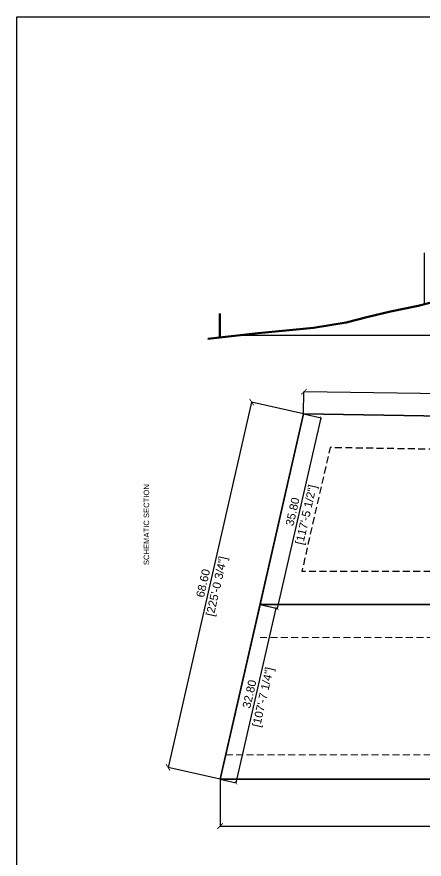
# Model space of a CAD drawing. Header units: metres. Extents: x 2480 to 2687, y 830 to 1066.
# Drawn here: x 2479.6 to 2554.1, y 912 to 1066.2 of the extents above; entities that cross this region are included whole.
import ezdxf

# ---------------------------------------------------------------- set-up
doc = ezdxf.new("R2010")
doc.units = ezdxf.units.M
doc.linetypes.add('DASHED', pattern=[19.05, 12.7, -6.35])
doc.layers.add('BUA', color=1, linetype='Continuous', lineweight=0)
doc.styles.add('ARIAL', font='arial.ttf')
doc.styles.get("Standard").update_dxf_attribs({"font": 'arial.ttf'})
doc.dimstyles.new('Centre Line', dxfattribs={"dimscale": 0.001, "dimtxt": 1500, "dimasz": 500, "dimexe": 0, "dimexo": 0, "dimgap": 500, "dimtad": 1, "dimlfac": -1, "dimzin": 0, "dimdsep": 46, "dimtxsty": 'ARIAL', "dimblk": 'ARCHTICK', "dimcen": 0.09, "dimadec": 0, "dimazin": 0, "dimtfac": 1, "dimtix": 1, "dimtofl": 0, "dimtmove": 0, "dimatfit": 3, "dimfxl": 1, "dimtolj": 1, "dimtzin": 0, "dimarcsym": 0})

# ---------------------------------------------------------------- blocks, each defined once
blk = doc.blocks.new('_ArchTick')
at = {"color": 0, "linetype": 'ByBlock', "const_width": 0.15}
blk.add_lwpolyline([(-0.5, -0.5), (0.5, 0.5)], dxfattribs=at)
blk = doc.blocks.new('*D16')
at = {"layer": 'BUA', "color": 0, "lineweight": -2, "transparency": 16777216}
for p, q in [((2532.04, 993.5), (2532.11, 997.56)), ((2648.06, 995.68), (2532.11, 997.56)), ((2648, 991.62), (2648.06, 995.68))]:
    blk.add_line(p, q, dxfattribs=at)
at = {"layer": 'Defpoints', "color": 0, "lineweight": -3, "transparency": 16777216}
for p in [(2532.11, 997.56), (2532.04, 993.5), (2648, 991.62)]:
    blk.add_point(p, dxfattribs=at)
at = {"layer": 'BUA', "color": 0, "lineweight": -2, "transparency": 16777216}
for p, rotation in [((2532.11, 997.56), 179.0700161685088), ((2648.06, 995.68), 359.0700161685089)]:
    blk.add_blockref('_ArchTick', p, dxfattribs=dict(at, rotation=rotation))
at = {"layer": 'BUA', "color": 0, "transparency": 16777216, "char_height": 1.5, "attachment_point": 5, "rotation": 359.07, "style": 'ARIAL'}
for s, insert in [('\\A1;115.97', (2590.1, 997.89)), ('\\A1;[380\'-5 3/4"]', (2590.06, 995.15))]:
    blk.add_mtext(s, dxfattribs=dict(at, insert=insert))
blk = doc.blocks.new('*D18')
at = {"layer": 'BUA', "color": 0, "lineweight": -2, "transparency": 16777216}
for p, q in [((2522.54, 995.67), (2507.28, 928.79)), ((2532.04, 993.5), (2522.54, 995.67)), ((2516.79, 926.62), (2507.28, 928.79))]:
    blk.add_line(p, q, dxfattribs=at)
at = {"layer": 'Defpoints', "color": 0, "lineweight": -3, "transparency": 16777216}
for p in [(2532.04, 993.5), (2507.28, 928.79), (2516.79, 926.62)]:
    blk.add_point(p, dxfattribs=at)
at = {"layer": 'BUA', "color": 0, "lineweight": -2, "transparency": 16777216}
for p, rotation in [((2522.54, 995.67), 77.15113267492664), ((2507.28, 928.79), 257.1511326749267)]:
    blk.add_blockref('_ArchTick', p, dxfattribs=dict(at, rotation=rotation))
at = {"layer": 'BUA', "color": 0, "transparency": 16777216, "char_height": 1.5, "attachment_point": 5, "rotation": 77.1511, "style": 'ARIAL'}
for s, insert in [('\\A1;[225\'-0 3/4"]', (2516.35, 961.9)), ('\\A1;68.60', (2513.68, 962.51))]:
    blk.add_mtext(s, dxfattribs=dict(at, insert=insert))
blk = doc.blocks.new('*D19')
at = {"layer": 'BUA', "color": 0, "lineweight": -2, "transparency": 16777216}
for p, q in [((2516.79, 926.62), (2516.79, 918.07)), ((2648, 926.62), (2648, 918.07)), ((2516.79, 918.07), (2648, 918.07))]:
    blk.add_line(p, q, dxfattribs=at)
at = {"layer": 'Defpoints', "color": 0, "lineweight": -3, "transparency": 16777216}
for p in [(2516.79, 926.62), (2648, 926.62), (2648, 918.07)]:
    blk.add_point(p, dxfattribs=at)
at = {"layer": 'BUA', "color": 0, "lineweight": -2, "transparency": 16777216, "rotation": 180}
blk.add_blockref('_ArchTick', (2516.79, 918.07), dxfattribs=at)
at = {"layer": 'BUA', "color": 0, "lineweight": -2, "transparency": 16777216}
blk.add_blockref('_ArchTick', (2648, 918.07), dxfattribs=at)
at = {"layer": 'BUA', "color": 0, "transparency": 16777216, "char_height": 1.5, "attachment_point": 5, "style": 'ARIAL'}
for s, insert in [('\\A1;131.21', (2582.39, 919.34)), ('\\A1;[430\'-5 3/4"]', (2582.39, 916.6))]:
    blk.add_mtext(s, dxfattribs=dict(at, insert=insert))
blk = doc.blocks.new('*D6')
at = {"layer": 'BUA', "color": 0, "lineweight": -2, "transparency": 16777216}
for p, q in [((2519.74, 925.95), (2527.04, 957.93)), ((2524.08, 958.6), (2527.04, 957.93)), ((2516.79, 926.62), (2519.74, 925.95))]:
    blk.add_line(p, q, dxfattribs=at)
at = {"layer": 'Defpoints', "color": 0, "lineweight": -3, "transparency": 16777216}
for p in [(2524.08, 958.6), (2527.04, 957.93), (2516.79, 926.62)]:
    blk.add_point(p, dxfattribs=at)
at = {"layer": 'BUA', "color": 0, "lineweight": -2, "transparency": 16777216, "xscale": 0.5, "yscale": 0.5, "zscale": 0.5}
for p, rotation in [((2527.04, 957.93), 77.15113267493253), ((2519.74, 925.95), 257.1511326749325)]:
    blk.add_blockref('_ArchTick', p, dxfattribs=dict(at, rotation=rotation))
at = {"layer": 'BUA', "color": 0, "transparency": 16777216, "char_height": 1.5, "attachment_point": 5, "rotation": 77.1511, "style": 'ARIAL'}
for s, insert in [('\\A1;[107\'-7 1/4"]', (2524.82, 941.61)), ('\\A1;32.80', (2522.15, 942.22))]:
    blk.add_mtext(s, dxfattribs=dict(at, insert=insert))
blk = doc.blocks.new('*D7')
at = {"layer": 'BUA', "color": 0, "lineweight": -2, "transparency": 16777216}
for p, q in [((2527.28, 957.87), (2535.24, 992.77)), ((2532.04, 993.5), (2535.24, 992.77)), ((2524.08, 958.6), (2527.28, 957.87))]:
    blk.add_line(p, q, dxfattribs=at)
at = {"layer": 'Defpoints', "color": 0, "lineweight": -3, "transparency": 16777216}
for p in [(2532.04, 993.5), (2535.24, 992.77), (2524.08, 958.6)]:
    blk.add_point(p, dxfattribs=at)
at = {"layer": 'BUA', "color": 0, "lineweight": -2, "transparency": 16777216, "xscale": 0.5, "yscale": 0.5, "zscale": 0.5}
for p, rotation in [((2535.24, 992.77), 77.15113267491562), ((2527.28, 957.87), 257.1511326749156)]:
    blk.add_blockref('_ArchTick', p, dxfattribs=dict(at, rotation=rotation))
at = {"layer": 'BUA', "color": 0, "transparency": 16777216, "char_height": 1.5, "attachment_point": 5, "rotation": 77.1511, "style": 'ARIAL'}
for s, insert in [('\\A1;[117\'-5 1/2"]', (2532.69, 975)), ('\\A1;35.80', (2530.03, 975.6))]:
    blk.add_mtext(s, dxfattribs=dict(at, insert=insert))
blk = doc.blocks.new('*D370')
at = {"layer": 'BUA', "color": 0, "lineweight": -2, "transparency": 16777216}
for p, q in [((2626.4, 1046.24), (2634.14, 1046.24)), ((2634.14, 1046.24), (2634.14, 1007.89)), ((2520.51, 1007.89), (2634.14, 1007.89))]:
    blk.add_line(p, q, dxfattribs=at)
at = {"layer": 'Defpoints', "color": 0, "lineweight": -3, "transparency": 16777216}
for p in [(2626.4, 1046.24), (2520.51, 1007.89), (2634.14, 1007.89)]:
    blk.add_point(p, dxfattribs=at)
at = {"layer": 'BUA', "color": 0, "lineweight": -2, "transparency": 16777216, "xscale": 0.5, "yscale": 0.5, "zscale": 0.5}
for p, rotation in [((2634.14, 1046.24), 90), ((2634.14, 1007.89), 270)]:
    blk.add_blockref('_ArchTick', p, dxfattribs=dict(at, rotation=rotation))
at = {"layer": 'BUA', "color": 0, "transparency": 16777216, "char_height": 1.5, "attachment_point": 5, "rotation": 90, "style": 'ARIAL'}
for s, insert in [('\\A1;[125\'-10"]', (2635.61, 1027.07)), ('\\A1;38.35', (2632.88, 1027.07))]:
    blk.add_mtext(s, dxfattribs=dict(at, insert=insert))

msp = doc.modelspace()

# ---------------------------------------------------------------- linework, layer by layer
at = {"lineweight": -3}
msp.add_line((2554.07, 1022.942), (2554.07, 1013.524), dxfattribs=at)
at = {"color": 4, "lineweight": 30}
msp.add_lwpolyline([(2479.648, 1066.162), (2686.999, 1066.162), (2686.999, 830.48), (2479.648, 830.48)], close=True, dxfattribs=at)
at = {"layer": 'BUA', "color": 0, "lineweight": 30}
for p, q in [((2516.786, 926.622), (2532.041, 993.505)), ((2532.041, 993.505), (2524.08, 958.6)), ((2647.996, 991.622), (2532.041, 993.505)), ((2532.041, 993.505), (2647.996, 991.622)), ((2647.996, 991.622), (2532.041, 993.505)), ((2524.08, 958.6), (2516.786, 926.622)), ((2647.996, 958.6), (2524.08, 958.6)), ((2647.996, 958.6), (2524.08, 958.6)), ((2524.08, 958.6), (2647.996, 958.6)), ((2516.786, 926.622), (2647.996, 926.622)), ((2647.996, 926.622), (2516.786, 926.622))]:
    msp.add_line(p, q, dxfattribs=at)
at = {"layer": 'BUA', "color": 0, "linetype": 'DASHED', "ltscale": 0.1}
for p, q in [((2524.08, 952.6), (2631.2, 952.6)), ((2517.812, 931.122), (2631.2, 931.122))]:
    msp.add_line(p, q, dxfattribs=at)
at = {"layer": 'BUA', "color": 0}
msp.add_line((2647.996, 926.622), (2516.786, 926.622), dxfattribs=at)
at = {"layer": 'BUA', "color": 0, "lineweight": 60, "flags": 128}
for points in [[(2556.777, 1014.242), (2553.009, 1013.242), (2547.932, 1012.242), (2543.819, 1011.242), (2539.823, 1010.242), (2533.831, 1009.242), (2523.746, 1008.242), (2514.527, 1007.242)], [(2516.714, 1007.479), (2516.714, 1011.876)]]:
    msp.add_lwpolyline(points, dxfattribs=at)
at = {"layer": 'BUA', "color": 0, "linetype": 'DASHED', "lineweight": 25, "ltscale": 0.1, "flags": 128}
msp.add_lwpolyline([(2641.896, 985.621), (2536.888, 987.325), (2531.728, 964.7), (2641.896, 964.7)], close=True, dxfattribs=at)

# ---------------------------------------------------------------- texts
at = {"lineweight": 30, "insert": (2502.819, 965.819), "char_height": 1, "attachment_point": 1, "rotation": 90}
msp.add_mtext_dynamic_manual_height_columns('SCHEMATIC SECTION', width=15.24166, gutter_width=12.5, heights=[0], dxfattribs=at)

# ---------------------------------------------------------------- dimensions: what is measured, and where the dimension line sits
at = {"layer": 'BUA', "color": 0}
dim = msp.add_linear_dim(base=(2634.145, 1007.891), p1=(2626.396, 1046.242), p2=(2520.511, 1007.891), angle=90, dimstyle='Centre Line', override={"dimpost": '\\X'}, dxfattribs=at)
dim.commit()
dim.dimension.update_dxf_attribs({"geometry": '*D370', "text_midpoint": (2634.145, 1027.067)})
for p1, p2, distance, override, picture, middle in [((2647.996, 991.622), (2532.041, 993.505), -4.061, {"dimasz": 1000, "dimpost": '\\X'}, '*D16', (2590.084, 996.624)), ((2532.041, 993.505), (2516.786, 926.622), -9.746, {"dimasz": 1000, "dimpost": '\\X'}, '*D18', (2514.911, 962.231)), ((2524.08, 958.6), (2532.041, 993.505), -3.282, {"dimpost": '\\X'}, '*D7', (2531.26, 975.322)), ((2516.786, 926.622), (2524.08, 958.6), -3.032, {"dimpost": '\\X'}, '*D6', (2523.389, 941.937)), ((2516.786, 926.622), (2647.996, 926.622), -8.552, {"dimasz": 1000, "dimpost": '\\X'}, '*D19', (2582.391, 918.07))]:
    dim = msp.add_aligned_dim(p1=p1, p2=p2, distance=distance, dimstyle='Centre Line', override=override, dxfattribs=at)
    dim.commit()
    dim.dimension.update_dxf_attribs({"geometry": picture, "text_midpoint": middle})

doc.saveas('drawing.dxf')
